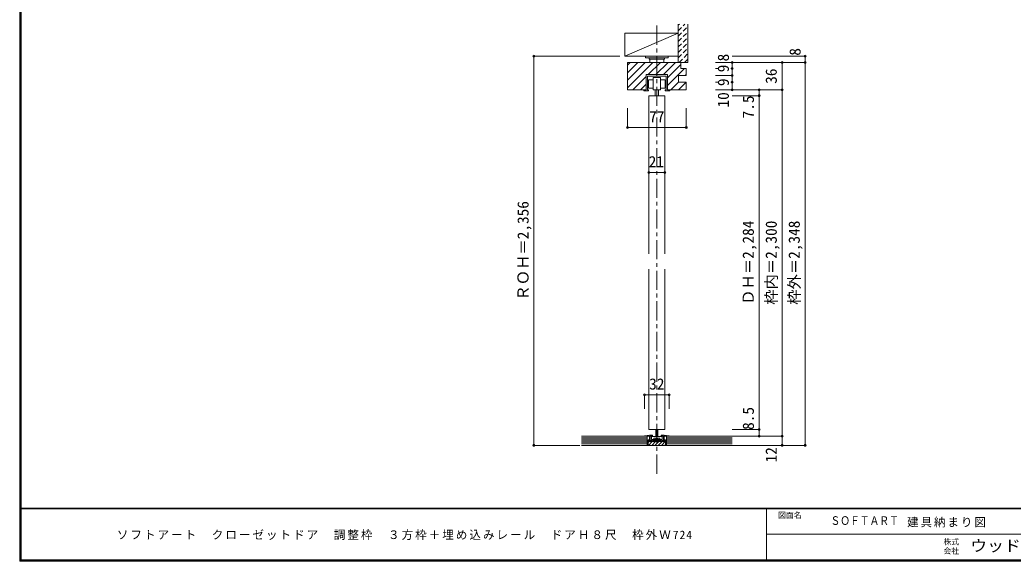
# Model space of a CAD drawing. Units: millimetres, scale not verified. Extents: x -973 to 977, y -701 to 696.
# Drawn here: x -973 to 323, y -701 to 6 of the extents above; entities that cross this region are included whole.
import ezdxf
from ezdxf.enums import TextEntityAlignment as Align

# ---------------------------------------------------------------- set-up
doc = ezdxf.new("R2010")
doc.units = ezdxf.units.MM
doc.header["$LTSCALE"] = 5
doc.header["$PDMODE"] = 32
doc.header["$PDSIZE"] = 2.5
doc.linetypes.add('CHAIN1', pattern=[8, 5, -1, 1, -1])
doc.linetypes.add('DASHED1', pattern=[1.8, 1.2, -0.6])
for name, color, linetype, lineweight in [('0-1_通り芯', 4, 'CHAIN1', 9), ('0-3_仕上げ', 2, 'Continuous', 9), ('0-4_枠', 3, 'Continuous', 9), ('0-6_扉', 6, 'Continuous', 9), ('0-7_金物', 7, 'Continuous', 9), ('0-B_寸法', 7, 'Continuous', 9), ('0-C_ハッチ', 4, 'Continuous', 9), ('F-1_枠', 6, 'Continuous', 9)]:
    doc.layers.add(name, color=color, linetype=linetype, lineweight=lineweight)
doc.layers.add('F-0_補助線', color=7, linetype='Continuous')
doc.layers.add('F-A_文字', color=7, linetype='Continuous')
doc.styles.add('HGP明朝B', font='')
doc.styles.add('ＭＳ ゴシック', font='')
doc.styles.get('HGP明朝B').set_extended_font_data('HGP明朝B')
doc.styles.get('ＭＳ ゴシック').set_extended_font_data('MS Gothic')

msp = doc.modelspace()

# ---------------------------------------------------------------- linework, layer by layer
at = {"layer": '0-1_通り芯'}
msp.add_line((-141.715, -586.651), (-141.715, 0.333), dxfattribs=at)
at = {"layer": '0-3_仕上げ'}
for p, q in [((-113.715, -49.667), (-113.715, 0.333)), ((-101.215, -49.667), (-101.215, 0.333)), ((-101.215, -49.667), (-113.715, -49.667)), ((-240.215, -537.667), (-154.215, -537.667)), ((-154.215, -549.667), (-154.215, -537.667)), ((-43.215, -537.667), (-129.215, -537.667)), ((-129.215, -549.667), (-129.215, -537.667)), ((-240.215, -549.667), (-16.134, -549.667))]:
    msp.add_line(p, q, dxfattribs=at)
at = {"layer": '0-3_仕上げ', "color": 4}
for p, q in [((-183.715, -11.642), (-113.715, -11.642)), ((-183.715, -41.642), (-183.715, -11.642)), ((-183.715, -41.642), (-113.715, -11.642)), ((-157.715, -483.75), (-125.715, -483.75)), ((-157.715, -483.75), (-157.715, -501.868)), ((-125.715, -483.75), (-125.715, -501.868))]:
    msp.add_line(p, q, dxfattribs=at)
at = {"layer": '0-3_仕上げ', "color": 7}
for p, q in [((-240.215, -539.667), (-154.215, -539.667)), ((-240.215, -541.667), (-154.215, -541.667)), ((-240.215, -543.667), (-154.215, -543.667)), ((-129.215, -539.667), (-43.215, -539.667)), ((-129.215, -541.667), (-43.215, -541.667)), ((-129.215, -543.667), (-43.215, -543.667)), ((-240.215, -545.667), (-154.215, -545.667)), ((-240.215, -547.667), (-154.215, -547.667)), ((-129.215, -545.667), (-43.215, -545.667)), ((-129.215, -547.667), (-43.215, -547.667))]:
    msp.add_line(p, q, dxfattribs=at)
at = {"layer": '0-3_仕上げ', "color": 4}
msp.add_lwpolyline([(-113.715, -11.642), (-113.715, -41.642), (-183.715, -41.642)], dxfattribs=at)
at = {"layer": '0-3_仕上げ', "color": 7}
for p in [(-157.715, -483.75), (-125.715, -483.75)]:
    msp.add_point(p, dxfattribs=at)
at = {"layer": '0-4_枠'}
for p, q in [((-180.215, -49.667), (-110.215, -49.667)), ((-110.215, -49.667), (-110.215, -57.667)), ((-103.215, -57.667), (-110.215, -57.667)), ((-103.215, -75.667), (-113.215, -75.667)), ((-103.215, -85.667), (-103.215, -75.667)), ((-103.215, -85.667), (-127.715, -85.667))]:
    msp.add_line(p, q, dxfattribs=at)
for points in [[(-180.215, -49.667), (-180.215, -85.667), (-155.715, -85.667), (-155.715, -65.666), (-127.715, -65.666), (-127.715, -85.667)], [(-103.215, -57.667), (-103.215, -66.667), (-113.215, -66.667), (-113.215, -75.667)]]:
    msp.add_lwpolyline(points, dxfattribs=at)
at = {"layer": '0-6_扉'}
for p, q in [((-152.215, -93.167), (-131.215, -93.167)), ((-152.215, -93.167), (-152.215, -299.667)), ((-131.215, -93.167), (-131.215, -299.667)), ((-152.215, -529.167), (-152.215, -319.667)), ((-131.215, -529.167), (-131.215, -319.667)), ((-131.215, -529.167), (-152.215, -529.167))]:
    msp.add_line(p, q, dxfattribs=at)
at = {"layer": '0-7_金物'}
for p, q in [((-156.715, -41.642), (-156.715, -43.642)), ((-126.715, -41.642), (-156.715, -41.642)), ((-126.715, -43.642), (-156.715, -43.642)), ((-151.715, -43.642), (-151.715, -45.642)), ((-131.715, -45.642), (-151.715, -45.642)), ((-150.715, -49.667), (-150.715, -45.642)), ((-132.715, -45.642), (-132.715, -49.667)), ((-131.715, -43.642), (-131.715, -45.642)), ((-126.715, -41.642), (-126.715, -43.642)), ((-155.715, -85.667), (-155.715, -65.666)), ((-127.715, -65.666), (-155.715, -65.666)), ((-153.715, -85.667), (-153.715, -67.667)), ((-129.715, -67.667), (-153.715, -67.667)), ((-136.715, -72.465), (-130.745, -72.465)), ((-130.745, -72.465), (-130.745, -83.465)), ((-129.715, -85.667), (-129.715, -67.667)), ((-127.715, -85.667), (-127.715, -65.666)), ((-155.715, -85.667), (-158.715, -85.667)), ((-158.715, -85.667), (-158.715, -86.667)), ((-152.417, -86.667), (-158.715, -86.667)), ((-146.715, -83.465), (-152.745, -83.465)), ((-136.715, -85.667), (-146.715, -85.667)), ((-143.715, -93.167), (-143.715, -85.667)), ((-139.715, -85.667), (-139.715, -93.167)), ((-130.745, -83.465), (-136.715, -83.465)), ((-130.882, -86.667), (-130.882, -85.667)), ((-129.715, -85.667), (-130.882, -85.667)), ((-130.882, -86.667), (-124.715, -86.667)), ((-127.715, -85.667), (-124.715, -85.667)), ((-124.715, -85.667), (-124.715, -86.667)), ((-139.715, -93.167), (-143.715, -93.167)), ((-143.215, -529.167), (-143.215, -538.228)), ((-140.215, -529.167), (-140.215, -538.228)), ((-151.415, -536.467), (-157.415, -537.067)), ((-151.415, -537.667), (-157.415, -537.667)), ((-147.815, -536.467), (-151.415, -536.467)), ((-151.415, -543.167), (-151.415, -537.667)), ((-150.215, -538.167), (-150.215, -543.467)), ((-150.215, -543.467), (-148.215, -543.467)), ((-149.715, -537.667), (-147.815, -537.667)), ((-134.715, -538.228), (-148.715, -538.228)), ((-148.215, -542.667), (-148.215, -543.467)), ((-147.415, -542.467), (-148.015, -542.467)), ((-147.215, -542.667), (-147.215, -543.467)), ((-137.715, -540.228), (-145.715, -540.228)), ((-145.715, -540.228), (-145.715, -542.228)), ((-143.215, -540.228), (-143.215, -541.011)), ((-140.215, -541.011), (-143.215, -541.011)), ((-140.215, -540.228), (-140.215, -541.011)), ((-137.715, -540.228), (-137.715, -542.228)), ((-136.215, -542.667), (-136.215, -543.467)), ((-135.415, -542.467), (-136.015, -542.467)), ((-135.615, -536.467), (-132.015, -536.467)), ((-133.715, -537.667), (-135.615, -537.667)), ((-135.215, -542.667), (-135.215, -543.467)), ((-135.215, -543.467), (-133.215, -543.467)), ((-134.715, -538.228), (-134.715, -542.228)), ((-133.215, -538.167), (-133.215, -543.467)), ((-126.015, -537.067), (-132.015, -536.467)), ((-126.015, -537.667), (-132.015, -537.667)), ((-132.015, -543.167), (-132.015, -537.667)), ((-149.915, -544.667), (-133.515, -544.667))]:
    msp.add_line(p, q, dxfattribs=at)
at = {"layer": '0-7_金物', "color": 3}
for p, q in [((-151.715, -542.667), (-153.215, -542.667)), ((-151.715, -542.667), (-151.715, -544.667)), ((-131.715, -542.667), (-130.247, -542.667)), ((-131.715, -542.667), (-131.715, -544.667)), ((-130.247, -542.667), (-130.247, -549.667)), ((-151.715, -544.667), (-131.715, -544.667))]:
    msp.add_line(p, q, dxfattribs=at)
at = {"layer": '0-7_金物'}
for points in [[(-152.745, -83.465), (-152.745, -72.465), (-146.715, -72.465)], [(-146.715, -85.667), (-146.715, -69.666), (-136.715, -69.666), (-136.715, -85.667)], [(-152.417, -86.667), (-152.417, -85.667), (-153.715, -85.667)], [(-148.715, -538.228), (-148.715, -542.228), (-134.715, -542.228)], [(-147.215, -543.467), (-142.015, -543.467), (-141.715, -543.767), (-141.415, -543.467), (-136.215, -543.467)]]:
    msp.add_lwpolyline(points, dxfattribs=at)
at = {"layer": '0-7_金物', "color": 3}
msp.add_lwpolyline([(-153.215, -542.667), (-153.215, -549.667), (-130.247, -549.667)], dxfattribs=at)
at = {"layer": '0-7_金物'}
for centre, radius, start, end in [((-157.415, -537.367), 0.3, 90, 270), ((-149.915, -543.167), 1.5, 180, 270), ((-149.715, -538.167), 0.5, 90, 180), ((-148.015, -542.667), 0.2, 90, 180), ((-147.815, -537.067), 0.6, 0, 90), ((-147.815, -537.067), 0.6, 270, 0), ((-147.415, -542.667), 0.2, 0, 90), ((-135.615, -537.067), 0.6, 90, 180), ((-135.615, -537.067), 0.6, 180, 270), ((-136.015, -542.667), 0.2, 90, 180), ((-135.415, -542.667), 0.2, 0, 90), ((-133.715, -538.167), 0.5, 0, 90), ((-133.515, -543.167), 1.5, 270, 0), ((-126.015, -537.367), 0.3, 270, 90)]:
    msp.add_arc(centre, radius, start, end, dxfattribs=at)
at = {"layer": '0-7_金物', "linetype": 'DASHED1'}
for centre, start, end in [((-157.415, -537.367), 270, 90), ((-126.015, -537.367), 90, 270)]:
    msp.add_arc(centre, 0.3, start, end, dxfattribs=at)
at = {"layer": '0-B_寸法', "color": 4}
for p, q in [((-302.215, -41.642), (-190.215, -41.642)), ((-302.215, -41.642), (-302.215, -549.667)), ((-65.215, -49.667), (51.785, -49.667)), ((51.785, -41.667), (-43.215, -41.667)), ((-43.215, -49.667), (-43.215, -85.666)), ((21.785, -549.667), (21.785, -49.667)), ((51.785, -41.667), (51.785, -549.667)), ((-61.797, -57.667), (-65.215, -57.667)), ((-43.215, -57.667), (-45.304, -57.667)), ((-43.215, -66.667), (-65.215, -66.667)), ((-61.797, -75.667), (-65.215, -75.667)), ((-43.215, -75.667), (-45.304, -75.667)), ((-65.215, -85.666), (-8.215, -85.666)), ((-8.215, -537.667), (-8.215, -85.666)), ((-8.215, -85.666), (21.785, -85.666)), ((-43.215, -93.167), (-8.215, -93.167)), ((-180.215, -134.914), (-180.215, -109.295)), ((-103.215, -134.914), (-103.215, -109.295)), ((-103.215, -134.914), (-180.215, -134.914)), ((-152.215, -179.459), (-152.215, -193.498)), ((-131.215, -179.459), (-131.215, -193.498)), ((-152.215, -193.498), (-131.215, -193.498)), ((-43.215, -529.167), (-8.215, -529.167)), ((-43.215, -537.667), (21.785, -537.667)), ((-302.215, -549.667), (-242.215, -549.667)), ((-43.215, -549.667), (51.785, -549.667)), ((-8.215, -549.667), (21.785, -549.667))]:
    msp.add_line(p, q, dxfattribs=at)
at = {"layer": '0-B_寸法'}
for p in [(-302.215, -41.642), (-43.215, -49.667), (21.785, -49.667), (51.785, -41.667), (51.785, -49.667), (-43.215, -57.667), (-43.215, -66.667), (-43.215, -75.667), (-43.215, -85.666), (-8.215, -85.666), (21.785, -85.666), (-8.215, -93.167), (-180.215, -134.914), (-103.215, -134.914), (-152.215, -193.498), (-131.215, -193.498), (-8.215, -529.167), (-8.215, -537.667), (21.785, -537.667), (-302.215, -549.667), (21.785, -549.667), (51.785, -549.667)]:
    msp.add_point(p, dxfattribs=at)
at = {"layer": '0-C_ハッチ', "linetype": 'DASHED1'}
for p, q in [((-113.715, -8.348), (-105.034, 0.333)), ((-113.715, -1.277), (-112.105, 0.333)), ((-113.715, -15.419), (-101.215, -2.919)), ((-113.715, -22.49), (-101.215, -9.99)), ((-113.715, -29.561), (-101.215, -17.061)), ((-113.715, -36.632), (-101.215, -24.132)), ((-113.715, -43.703), (-101.215, -31.203)), ((-112.608, -49.667), (-101.215, -38.274)), ((-105.537, -49.667), (-101.215, -45.345))]:
    msp.add_line(p, q, dxfattribs=at)
at = {"layer": '0-C_ハッチ'}
for p, q in [((-180.215, -82.954), (-146.928, -49.667)), ((-180.215, -73.054), (-156.827, -49.667)), ((-180.215, -63.155), (-166.727, -49.667)), ((-180.215, -53.255), (-176.626, -49.667)), ((-153.028, -65.666), (-137.028, -49.667)), ((-143.129, -65.666), (-127.129, -49.667)), ((-133.229, -65.666), (-117.229, -49.667)), ((-127.715, -70.052), (-110.215, -52.552)), ((-127.715, -79.951), (-105.43, -57.667)), ((-173.028, -85.667), (-155.715, -68.354)), ((-123.531, -85.667), (-113.215, -75.351)), ((-113.631, -85.667), (-103.631, -75.667)), ((-104.531, -66.667), (-103.215, -65.351)), ((-163.129, -85.667), (-155.715, -78.253)), ((-103.732, -85.667), (-103.215, -85.15)), ((-153.215, -546.02), (-151.715, -544.52)), ((-135.649, -549.667), (-130.247, -544.265)), ((-152.619, -549.667), (-147.619, -544.667)), ((-148.376, -549.667), (-143.376, -544.667)), ((-144.134, -549.667), (-139.134, -544.667)), ((-139.891, -549.667), (-134.891, -544.667)), ((-131.406, -549.667), (-130.247, -548.507))]:
    msp.add_line(p, q, dxfattribs=at)
at = {"layer": 'F-1_枠'}
for p, q in [((-973.347, 695.833), (-973.347, -700.833)), ((-972.514, 695.833), (-972.514, -700.833)), ((-971.68, 695.833), (-971.68, -700.833)), ((976.653, -631.667), (-973.347, -631.667)), ((976.653, -632.5), (-973.347, -632.5)), ((1.653, -632.5), (1.653, -699.167)), ((1.653, -665.833), (974.986, -665.834)), ((976.653, -699.167), (-973.347, -699.167)), ((976.653, -700), (-973.347, -700)), ((976.653, -700.833), (-973.347, -700.833))]:
    msp.add_line(p, q, dxfattribs=at)

# ---------------------------------------------------------------- texts
at = {"layer": '0-3_仕上げ', "color": 7, "style": 'ＭＳ ゴシック'}
msp.add_text('32', height=14.66, dxfattribs=at).set_placement((-151.715, -481.25), align=Align.BOTTOM_LEFT)
at = {"layer": '0-B_寸法', "style": 'ＭＳ ゴシック'}
for s, p in [('8', (50.409, -40.959)), ('8', (-43.215, -48.408)), ('9', (-43.215, -62.667)), ('36', (19.285, -77.667)), ('9', (-43.215, -80.667)), ('10', (-43.215, -108.61)), ('7.5', (-10.62, -122.826)), ('ＲＯＨ＝2,356', (-304.715, -360.654)), ('ＤＨ＝2,284', (-10.715, -366.167)), ('枠内＝2,300', (19.285, -366.167)), ('枠外＝2,348', (49.285, -366.167)), ('8.5', (-10.626, -529.522)), ('12', (19.285, -571.963))]:
    msp.add_text(s, height=14.66, rotation=90, dxfattribs=at).set_placement(p, align=Align.BOTTOM_LEFT)
for s, p in [('77', (-151.715, -132.414)), ('21', (-152.34, -190.998))]:
    msp.add_text(s, height=14.66, dxfattribs=at).set_placement(p, align=Align.BOTTOM_LEFT)
at = {"layer": 'F-0_補助線', "style": 'HGP明朝B', "width": 0.85}
msp.add_text('ＳＯＦＴＡＲＴ', height=11, dxfattribs=at).set_placement((84.986, -656.798), align=Align.BOTTOM_LEFT)
at = {"layer": 'F-0_補助線', "insert": (185.035, -656.798), "char_height": 11, "attachment_point": 7, "style": 'ＭＳ ゴシック'}
msp.add_mtext('\\T1.17;建具納まり図', dxfattribs=at)
at = {"layer": 'F-A_文字', "style": 'ＭＳ ゴシック'}
for s, p in [('図面名', (16.653, -646.667)), ('株式', (232.486, -681.5)), ('会社', (232.486, -693.5))]:
    msp.add_text(s, height=7.331, dxfattribs=at).set_placement(p, align=Align.BOTTOM_LEFT)
at = {"layer": 'F-A_文字', "style": 'ＭＳ ゴシック', "width": 1.1}
msp.add_text('ウッドワン・・・', height=14.66, dxfattribs=at).set_placement((267.486, -692.5), align=Align.BOTTOM_LEFT)
at = {"layer": 'F-A_文字', "insert": (-846.68, -673.333), "char_height": 11, "attachment_point": 7, "style": 'ＭＳ ゴシック'}
msp.add_mtext('\\T1.18;ソフトアート\u3000クローゼットドア\\~\\~調整枠\u3000３方枠＋埋め込みレール\u3000ドアＨ８尺\\~\\~枠外Ｗ724', dxfattribs=at)

doc.saveas('drawing.dxf')
